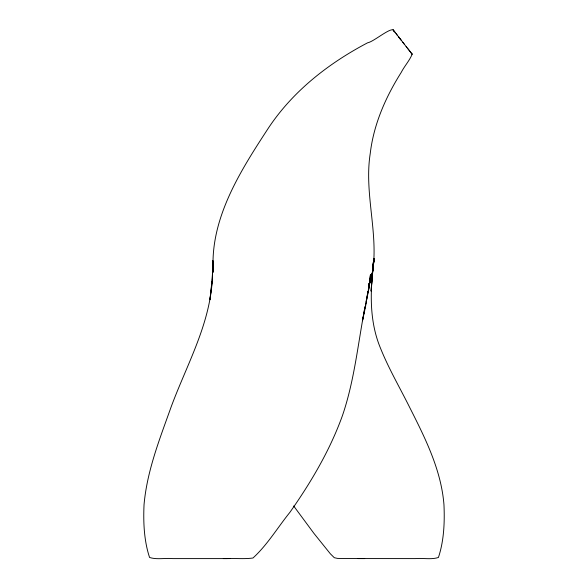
<?xml version="1.0" encoding="UTF-8"?>
<svg xmlns="http://www.w3.org/2000/svg" width="588" height="588" viewBox="0 0 588 588"><rect width="100%" height="100%" fill="white"/><g stroke="black" fill="none" stroke-linecap="round" stroke-linejoin="round"><path stroke-width="0.88" d="M372.998 266.981L371.057 291.148L372.38 275.625C370.021 300.145 370.925 325.458 380.605 348.456C388.741 368.676 399.774 387.536 409.476 407.014C425.05 437.847 441.191 469.709 443.962 504.725C444.763 522.262 443.984 540.82 438.42 557.483C431.107 559.864 422.823 557.865 415.216 558.6L343.017 558.556L337.431 558.387L334.307 557.711L330.338 553.778L313.911 533.353L293.662 505.959M373.079 265.217L373.189 262.564M212.54 276.235L212.305 280.682L212.863 260.918L212.9 271.619M212.731 272.678L213.341 261.109L211.981 280.858L209.931 299.777L212.209 281.057C209.196 326.046 186.411 365.596 171.101 407.014C159.767 438.832 147.015 470.775 144.038 504.725C143.237 522.262 144.016 540.82 149.58 557.483C156.893 559.864 165.177 557.865 172.784 558.6L226.85 558.6C235.538 558.218 244.351 559.21 252.98 558.005C267.297 544.973 277.69 527.451 289.877 512.361C311.037 482.27 330 450.217 342.481 415.495C354.52 380.26 358.041 342.936 365.082 306.546L362.502 320.732L365.523 306.701L368.073 290.942L366.096 301.534M372.895 267.084L372.454 275.133L373.387 262.755M372.902 267.261L372.16 275.287L373.52 262.902M373.064 265.475L373.314 262.792M373.711 261.131L374.005 258.477L373.689 261.146M369.021 284.886L371.998 275.471L373.483 262.932M374.189 258.566L372.035 275.404L368.86 284.901L372.057 275.515L374.181 258.602L372.042 275.515C379.422 234.957 363.825 194.319 370.227 153.578C373.615 124.413 385.669 97.093 401.207 72.442C404.382 66.216 409.498 60.696 412.144 54.265C411.644 53.339 410.843 52.582 410.233 51.722M365.442 305.069L365.773 303.305M368.448 288.848L371.057 274.927L368.345 291.31L370.447 274.699L368.47 291.134L365.486 305.091M368.323 289.737L371.388 275.111L368.977 285.511M368.433 288.142L371.66 275.265L369.073 284.761M368.911 285.665L371.866 275.39L368.963 284.849L372.013 275.478L369.646 282.328M368.933 284.827L372.035 275.404M369.661 282.35L372.057 275.515M223.308 558.6L229.827 558.593M358.173 558.593L364.692 558.6M411.291 53.361L411.923 53.868M411.585 53.574L412.144 54.258M411.806 53.758L411.673 53.552M393.085 29.797C388.411 28.783 373.483 41.785 367.581 42.814C328.699 63.261 293.14 90.905 268.598 127.787C241.278 169.587 210.879 216.788 213.113 268.65M398.811 37.162L401.391 40.454M410.924 52.597L411.475 53.302M410.608 52.2L406.095 46.452M409.836 51.215L407.315 48.01M400.729 39.609L404.147 43.968M406.72 47.261L402.758 42.204M393.085 29.79L394.1 31.098M399.458 37.977L398.767 37.103L400.707 39.587M394.783 31.98L397.635 35.648M396.069 33.634L400.097 38.808M393.6 30.458L395.18 32.487M393.637 30.664L393.254 30.025L394.056 31.583M213.165 266.805L212.68 261.425L213.143 266.805L212.782 261.469L213.15 265.938M213.135 268.694L212.511 260.646L213.15 272.325M213.135 264.225L212.981 261.55L213.165 266.026M213.157 271.48L212.636 260.763L212.797 271.546"/></g></svg>
